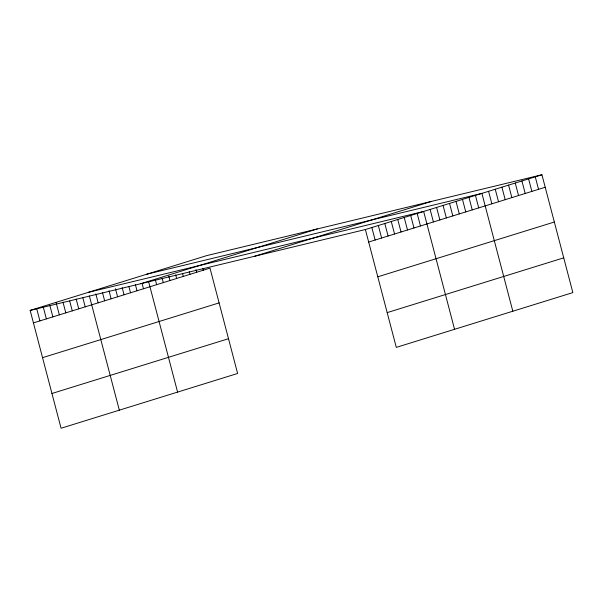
<?xml version="1.0" encoding="UTF-8"?>
<svg xmlns="http://www.w3.org/2000/svg" width="603" height="603" viewBox="0 0 603 603"><rect width="100%" height="100%" fill="white"/><g stroke="black" fill="none" stroke-linecap="round" stroke-linejoin="round"><path stroke-width="0.9" d="M33.429 322.906L209.987 268.131L237.62 373.468L61.069 428.243L30.15 310.402L206.701 255.619L541.931 174.757L572.85 292.598L396.299 347.381L365.38 229.532L541.931 174.757M140.778 283.712L317.329 228.936M254.752 256.222L431.311 201.44M368.659 242.044L545.218 187.262M42.549 357.669L219.108 302.894M377.779 276.807L554.338 222.025M51.948 393.488L228.499 338.705M387.179 312.618L563.73 257.843M146.672 274.244L481.903 193.382L512.821 311.223M88.415 292.319L423.645 211.457L454.556 329.298M30.15 310.402L365.38 229.532M535.26 176.822L538.547 189.334M528.597 178.895L531.876 191.4M521.927 180.96L525.205 193.473M515.256 183.033L518.535 195.545M508.585 185.098L511.864 197.611M501.915 187.171L505.193 199.683M495.244 189.236L498.53 201.749M488.573 191.309L491.86 203.822M475.435 195.387L478.714 207.899M468.961 197.4L472.239 209.904M462.486 199.405L465.765 211.917M456.011 201.41L459.29 213.922M449.536 203.422L452.815 215.934M443.062 205.427L446.348 217.939M436.587 207.44L439.873 219.952M430.12 209.445L433.399 221.957M417.17 213.462L420.449 225.974M410.696 215.475L413.975 227.987M404.221 217.479L407.5 229.992M397.746 219.492L401.033 231.997M391.272 221.497L394.558 234.009M384.797 223.509L388.083 236.014M378.33 225.514L381.609 238.027M371.855 227.527L375.134 240.032M202.849 268.41L203.317 270.204M195.945 269.586L196.646 272.27M189.274 271.659L189.975 274.342M182.603 273.724L183.304 276.408M175.699 274.9L176.634 278.48M168.795 276.076L169.971 280.546M162.124 278.149L163.3 282.619M155.22 279.325L156.629 284.684M148.549 281.397L177.591 392.093M142.074 283.402L143.484 288.762M135.366 284.518L137.009 290.774M128.899 286.523L130.534 292.779M122.19 287.639L124.06 294.792M115.482 288.754L117.593 296.797M109.007 290.767L111.118 298.809M102.533 292.772L104.643 300.814M95.824 293.887L98.168 302.827M89.35 295.9L119.326 410.168M82.875 297.905L85.219 306.844M76.166 299.02L78.744 308.849M69.692 301.033L72.277 310.862M62.983 302.141L65.802 312.867M56.041 302.367L59.328 314.879M49.808 305.269L52.853 316.884M43.099 306.384L46.378 318.897M36.625 308.389L39.904 320.902"/></g></svg>
